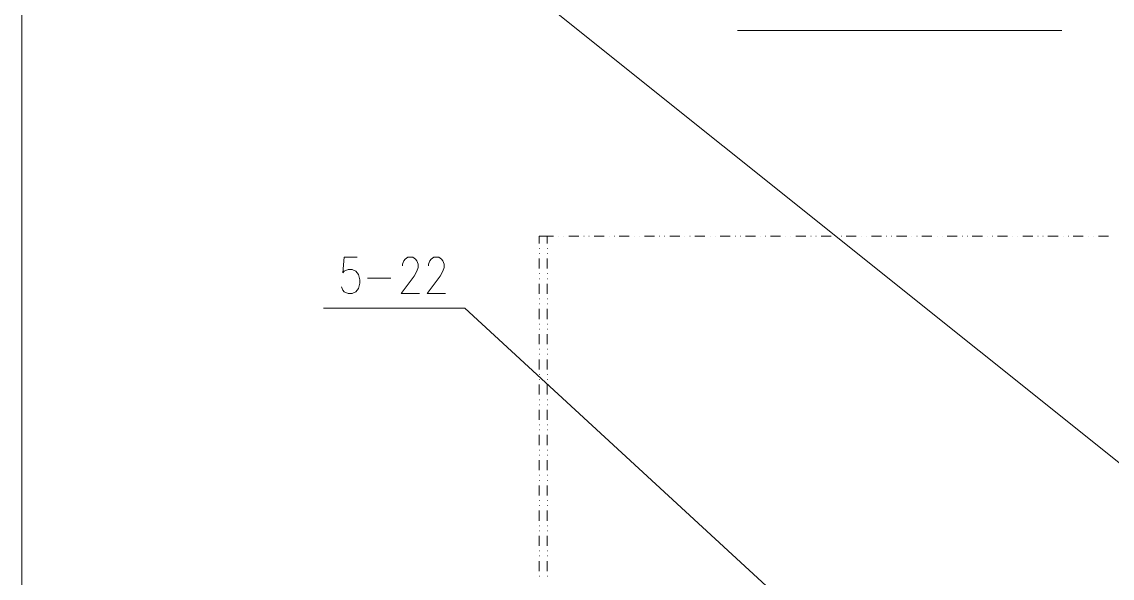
# Model space of a CAD drawing. Header units: millimetres. Extents: x 0 to 829, y 0 to 586.
# Drawn here: x 412.8 to 519.4, y 191.7 to 246.1 of the extents above; entities that cross this region are included whole.
import ezdxf

# ---------------------------------------------------------------- set-up
doc = ezdxf.new("R2010")
doc.units = ezdxf.units.MM

msp = doc.modelspace()

# ---------------------------------------------------------------- linework, layer by layer
at = {"color": 0, "lineweight": 0}
for points in [[(412.799389, 299.155556), (412.799389, 51.494972)], [(531.572611, 193.759667), (456.078167, 254.176389)], [(482.741111, 245.258167), (514.420556, 245.258167)], [(463.366556, 225.160417), (463.366556, 224.44075)], [(463.366556, 225.160417), (464.774139, 225.160417)], [(464.15325, 225.160417), (464.15325, 224.44075)], [(465.268028, 225.160417), (465.285667, 225.160417)], [(465.761917, 225.160417), (465.779556, 225.160417)], [(466.252278, 225.160417), (467.240056, 225.160417)], [(467.730417, 225.160417), (467.748056, 225.160417)], [(468.224306, 225.160417), (468.241944, 225.160417)], [(468.718194, 225.160417), (469.702444, 225.160417)], [(470.196333, 225.160417), (470.213972, 225.160417)], [(470.690222, 225.160417), (470.707861, 225.160417)], [(471.184111, 225.160417), (472.168361, 225.160417)], [(472.66225, 225.160417), (472.679889, 225.160417)], [(473.156139, 225.160417), (473.173778, 225.160417)], [(473.6465, 225.160417), (474.634278, 225.160417)], [(475.124639, 225.160417), (475.142278, 225.160417)], [(475.618528, 225.160417), (475.636167, 225.160417)], [(476.112417, 225.160417), (477.096667, 225.160417)], [(477.590556, 225.160417), (477.608194, 225.160417)], [(478.084444, 225.160417), (478.102083, 225.160417)], [(478.578333, 225.160417), (479.562583, 225.160417)], [(480.056472, 225.160417), (480.074111, 225.160417)], [(480.550361, 225.160417), (480.568, 225.160417)], [(481.040722, 225.160417), (482.0285, 225.160417)], [(482.522389, 225.160417), (482.540028, 225.160417)], [(483.01275, 225.160417), (483.030389, 225.160417)], [(483.506639, 225.160417), (484.490889, 225.160417)], [(484.984778, 225.160417), (485.002417, 225.160417)], [(485.478667, 225.160417), (485.496306, 225.160417)], [(485.972556, 225.160417), (486.956806, 225.160417)], [(487.450694, 225.160417), (487.468333, 225.160417)], [(487.944583, 225.160417), (487.962222, 225.160417)], [(488.434944, 225.160417), (489.422722, 225.160417)], [(489.916611, 225.160417), (489.93425, 225.160417)], [(490.406972, 225.160417), (490.424611, 225.160417)], [(490.900861, 225.160417), (491.888639, 225.160417)], [(492.379, 225.160417), (492.396639, 225.160417)], [(492.872889, 225.160417), (492.890528, 225.160417)], [(493.366778, 225.160417), (494.351028, 225.160417)], [(494.844917, 225.160417), (494.862556, 225.160417)], [(495.338806, 225.160417), (495.356444, 225.160417)], [(495.829167, 225.160417), (496.816944, 225.160417)], [(497.310833, 225.160417), (497.328472, 225.160417)], [(497.801194, 225.160417), (497.818833, 225.160417)], [(498.295083, 225.160417), (499.282861, 225.160417)], [(499.773222, 225.160417), (499.790861, 225.160417)], [(500.267111, 225.160417), (500.28475, 225.160417)], [(500.761, 225.160417), (501.74525, 225.160417)], [(502.239139, 225.160417), (502.256778, 225.160417)], [(502.733028, 225.160417), (502.750667, 225.160417)], [(503.223389, 225.160417), (504.211167, 225.160417)], [(504.705056, 225.160417), (504.722694, 225.160417)], [(505.195417, 225.160417), (505.213056, 225.160417)], [(505.689306, 225.160417), (506.677083, 225.160417)], [(507.167444, 225.160417), (507.185083, 225.160417)], [(507.661333, 225.160417), (507.678972, 225.160417)], [(508.155222, 225.160417), (509.139472, 225.160417)], [(509.633361, 225.160417), (509.651, 225.160417)], [(510.12725, 225.160417), (510.144889, 225.160417)], [(510.617611, 225.160417), (511.605389, 225.160417)], [(512.099278, 225.160417), (512.116917, 225.160417)], [(512.589639, 225.160417), (512.607278, 225.160417)], [(513.083528, 225.160417), (514.071306, 225.160417)], [(514.561667, 225.160417), (514.579306, 225.160417)], [(515.055556, 225.160417), (515.073194, 225.160417)], [(515.549444, 225.160417), (516.533694, 225.160417)], [(517.027583, 225.160417), (517.045222, 225.160417)], [(517.521472, 225.160417), (517.539111, 225.160417)], [(518.015361, 225.160417), (518.999611, 225.160417)], [(463.366556, 223.946861), (463.384194, 223.946861)], [(464.15325, 223.946861), (464.170889, 223.946861)], [(445.572444, 223.079028), (444.305972, 223.079028), (444.178972, 221.558556), (444.305972, 221.727889), (444.686972, 221.897222), (445.067972, 221.897222), (445.445444, 221.727889), (445.699444, 221.389222), (445.826444, 220.881222), (445.826444, 220.542556), (445.699444, 220.038083), (445.445444, 219.699417), (445.067972, 219.530083), (444.686972, 219.530083), (444.305972, 219.699417), (444.178972, 219.86875), (444.051972, 220.207417)], [(450.010389, 222.232361), (450.010389, 222.401694), (450.137389, 222.740361), (450.264389, 222.909694), (450.518389, 223.079028), (451.022861, 223.079028), (451.276861, 222.909694), (451.403861, 222.740361), (451.530861, 222.401694), (451.530861, 222.066556), (451.403861, 221.727889), (451.149861, 221.219889), (449.883389, 219.530083), (451.657861, 219.530083)], [(452.546861, 222.232361), (452.546861, 222.401694), (452.673861, 222.740361), (452.797333, 222.909694), (453.051333, 223.079028), (453.559333, 223.079028), (453.813333, 222.909694), (453.940333, 222.740361), (454.067333, 222.401694), (454.067333, 222.066556), (453.940333, 221.727889), (453.686333, 221.219889), (452.419861, 219.530083), (454.194333, 219.530083)], [(463.366556, 223.452972), (463.384194, 223.452972)], [(463.366556, 222.959083), (463.366556, 221.974833)], [(464.15325, 223.452972), (464.170889, 223.452972)], [(464.15325, 222.959083), (464.15325, 221.974833)], [(446.588444, 221.050556), (448.870917, 221.050556)], [(463.366556, 221.480944), (463.384194, 221.480944)], [(463.366556, 220.990583), (463.384194, 220.990583)], [(464.15325, 221.480944), (464.170889, 221.480944)], [(464.15325, 220.990583), (464.170889, 220.990583)], [(463.366556, 220.496694), (463.366556, 219.508917)], [(464.15325, 220.496694), (464.15325, 219.508917)], [(463.366556, 219.018556), (463.384194, 219.018556)], [(463.366556, 218.524667), (463.384194, 218.524667)], [(464.15325, 219.018556), (464.170889, 219.018556)], [(464.15325, 218.524667), (464.170889, 218.524667)], [(456.078167, 218.101333), (442.273972, 218.101333)], [(510.003778, 168.391417), (456.078167, 218.101333)], [(463.366556, 218.030778), (463.366556, 217.046528)], [(464.15325, 218.030778), (464.15325, 217.046528)], [(463.366556, 216.552639), (463.384194, 216.552639)], [(464.15325, 216.552639), (464.170889, 216.552639)], [(463.366556, 216.05875), (463.384194, 216.05875)], [(463.366556, 215.564861), (463.366556, 214.580611)], [(464.15325, 216.05875), (464.170889, 216.05875)], [(464.15325, 215.564861), (464.15325, 214.580611)], [(463.366556, 214.086722), (463.384194, 214.086722)], [(463.366556, 213.596361), (463.384194, 213.596361)], [(464.15325, 214.086722), (464.170889, 214.086722)], [(464.15325, 213.596361), (464.170889, 213.596361)], [(463.366556, 213.102472), (463.366556, 212.114694)], [(464.15325, 213.102472), (464.15325, 212.114694)], [(463.366556, 211.624333), (463.384194, 211.624333)], [(463.366556, 211.130444), (463.384194, 211.130444)], [(464.15325, 211.624333), (464.170889, 211.624333)], [(464.15325, 211.130444), (464.170889, 211.130444)], [(463.366556, 210.636556), (463.366556, 209.652306)], [(464.15325, 210.636556), (464.15325, 209.652306)], [(463.366556, 209.158417), (463.384194, 209.158417)], [(464.15325, 209.158417), (464.170889, 209.158417)], [(463.366556, 208.664528), (463.384194, 208.664528)], [(463.366556, 208.170639), (463.366556, 207.186389)], [(464.15325, 208.664528), (464.170889, 208.664528)], [(464.15325, 208.170639), (464.15325, 207.186389)], [(463.366556, 206.6925), (463.384194, 206.6925)], [(463.366556, 206.198611), (463.384194, 206.198611)], [(463.366556, 205.70825), (463.366556, 204.720472)], [(464.15325, 206.6925), (464.170889, 206.6925)], [(464.15325, 206.198611), (464.170889, 206.198611)], [(464.15325, 205.70825), (464.15325, 204.720472)], [(463.366556, 204.230111), (463.384194, 204.230111)], [(463.366556, 203.736222), (463.384194, 203.736222)], [(464.15325, 204.230111), (464.170889, 204.230111)], [(464.15325, 203.736222), (464.170889, 203.736222)], [(463.366556, 203.242333), (463.366556, 202.258083)], [(464.15325, 203.242333), (464.15325, 202.258083)], [(463.366556, 201.764194), (463.384194, 201.764194)], [(464.15325, 201.764194), (464.170889, 201.764194)], [(463.366556, 201.270306), (463.384194, 201.270306)], [(463.366556, 200.776417), (463.366556, 199.792167)], [(464.15325, 201.270306), (464.170889, 201.270306)], [(464.15325, 200.776417), (464.15325, 199.792167)], [(463.366556, 199.298278), (463.384194, 199.298278)], [(464.15325, 199.298278), (464.170889, 199.298278)], [(463.366556, 198.804389), (463.384194, 198.804389)], [(463.366556, 198.314028), (463.366556, 197.32625)], [(464.15325, 198.804389), (464.170889, 198.804389)], [(464.15325, 198.314028), (464.15325, 197.32625)], [(463.366556, 196.832361), (463.384194, 196.832361)], [(463.366556, 196.342), (463.384194, 196.342)], [(464.15325, 196.832361), (464.170889, 196.832361)], [(464.15325, 196.342), (464.170889, 196.342)], [(463.366556, 195.848111), (463.366556, 194.863861)], [(464.15325, 195.848111), (464.15325, 194.863861)], [(463.366556, 194.369972), (463.384194, 194.369972)], [(464.15325, 194.369972), (464.170889, 194.369972)], [(463.366556, 193.876083), (463.384194, 193.876083)], [(463.366556, 193.382194), (463.366556, 192.397944)], [(464.15325, 193.876083), (464.170889, 193.876083)], [(464.15325, 193.382194), (464.15325, 192.397944)], [(463.366556, 191.904056), (463.384194, 191.904056)], [(464.15325, 191.904056), (464.170889, 191.904056)]]:
    msp.add_lwpolyline(points, dxfattribs=at)

doc.saveas('drawing.dxf')
